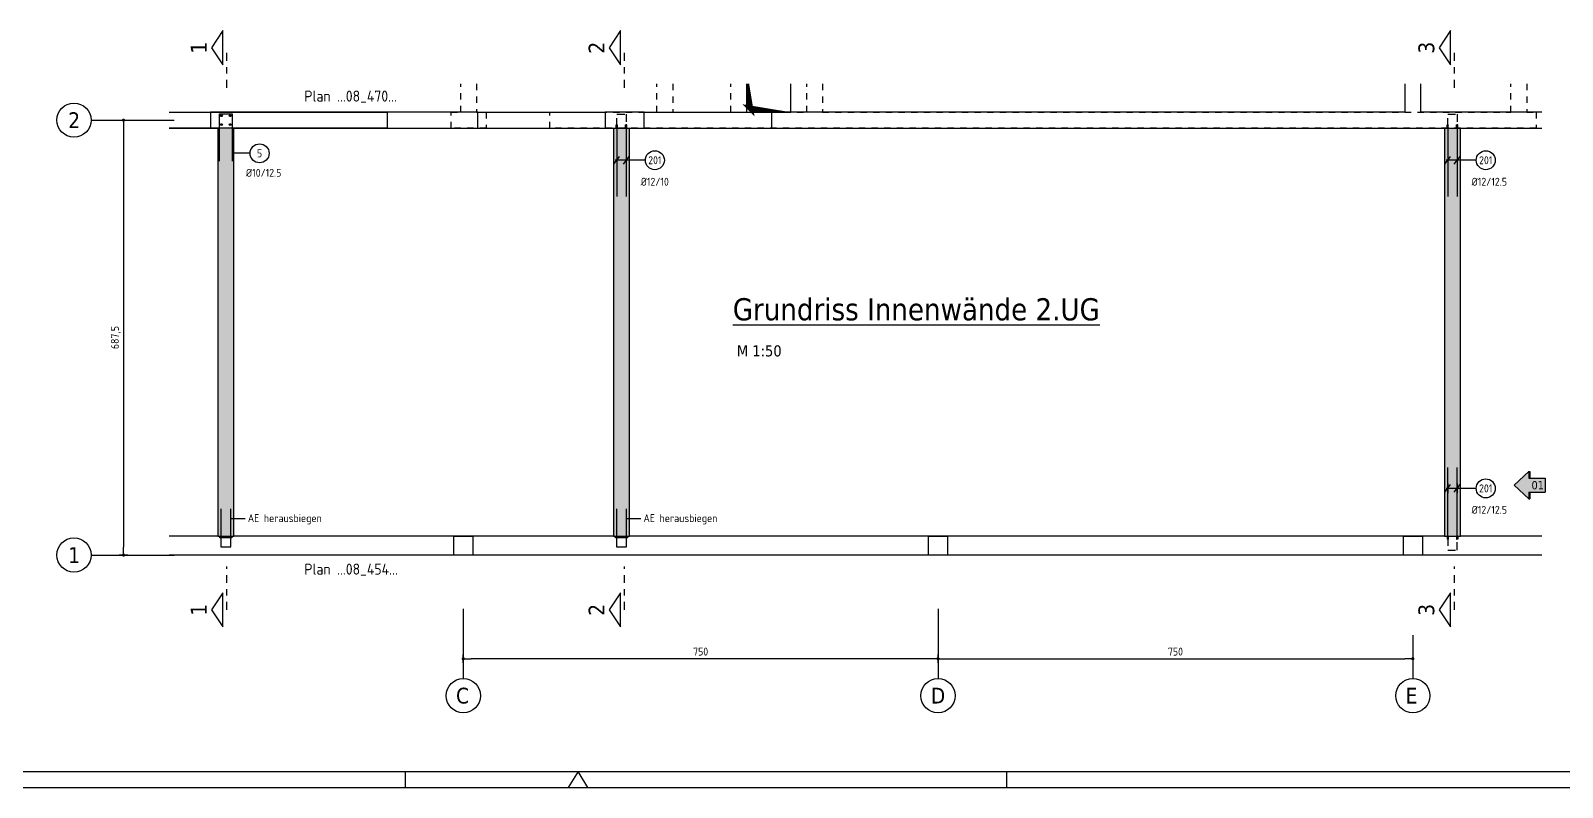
# Model space of a CAD drawing. Extents: x 17.4 to 82.2, y 0 to 32.7.
# Drawn here: x 34.53 to 58.72, y 0 to 11.96 of the extents above; entities that cross this region are included whole.
import ezdxf
from ezdxf.enums import TextEntityAlignment as Align

# ---------------------------------------------------------------- set-up
doc = ezdxf.new("R2010")
doc.units = 0
doc.header["$LTSCALE"] = 0.5
for name, pattern in [('AUSGEZOGEN', [1000.01, 1000, 0.01]), ('HIDDEN', [0.375, 0.25, -0.125]), ('PUNKT', [0.175, 0.05, -0.125]), ('STRICHPUNKT2', [0.55, 0.25, -0.125, 0.05, -0.125])]:
    doc.linetypes.add(name, pattern=pattern)
for name, color, linetype in [('ACHSEN', 150, 'Continuous'), ('AFU', 7, 'Continuous'), ('BETON', 7, 'Continuous'), ('DD', 7, 'Continuous'), ('DRUEBER', 7, 'Continuous'), ('grau_dunkel', 7, 'Continuous'), ('grau_hell', 7, 'Continuous'), ('grau_mittel', 7, 'Continuous'), ('HBT', 7, 'Continuous'), ('HILFE', 7, 'Continuous'), ('index', 7, 'Continuous'), ('LENTON', 7, 'Continuous'), ('MASSE', 7, 'Continuous'), ('OBJEKT', 7, 'Continuous'), ('RAHMEN', 7, 'Continuous'), ('RND', 7, 'Continuous'), ('SCHNITTE', 7, 'Continuous'), ('SFP_Achsen', 7, 'Continuous'), ('TEXT', 7, 'Continuous')]:
    doc.layers.add(name, color=color, linetype=linetype)
doc.styles.add('helv', font='tahoma.ttf')
doc.styles.add('txt', font='isocp.shx')
doc.linetypes.add('AFU_50K', pattern='A,0.15,["/",Standard,S=0.2,R=0,X=-0.01,Y=-0.1],0.07,["/",Standard,S=0.2,R=0,X=-0.01,Y=-0.1],0.15', length=0.37)
doc.dimstyles.new('DOT_I', dxfattribs={"dimscale": 0.5, "dimtxt": 0.25, "dimasz": 0.25, "dimexe": 0.1, "dimexo": 0.3, "dimgap": 0.1, "dimtad": 1, "dimdec": 3, "dimzin": 3, "dimtxsty": 'txt', "dimblk": 'DOT', "dimblk1": 'DOT', "dimblk2": 'DOT', "dimsah": 1, "dimcen": 0.1, "dimse1": 1, "dimse2": 1, "dimazin": 0, "dimtfac": 1, "dimtdec": 4, "dimtix": 1, "dimtmove": 2, "dimatfit": 3, "dimfxl": 0, "dimtvp": 1, "dimtolj": 1, "dimtzin": 0, "dimarcsym": 0})

# ---------------------------------------------------------------- blocks, each defined once
blk = doc.blocks.new('DOT')
at = {"layer": 'MASSE', "color": 7, "linetype": 'Continuous'}
for p, q in [((0, 0), (-1, 0)), ((0, 0.54), (0, -0.54))]:
    blk.add_line(p, q, dxfattribs=at)
at = {"layer": 'MASSE', "color": 7, "linetype": 'Continuous', "const_width": 0.2}
blk.add_lwpolyline([(-0.1, 0, 1), (0.1, 0, 1)], format="xyb", close=True, dxfattribs=at)
blk = doc.blocks.new('*D9')
at = {"layer": 'Defpoints', "color": 0, "linetype": 'AUSGEZOGEN', "transparency": 16777216}
for p in [(35.996, 10.547), (35.996, 3.672), (35.996, 3.672)]:
    blk.add_point(p, dxfattribs=at)
at = {"layer": 'MASSE', "color": 0, "linetype": 'AUSGEZOGEN', "lineweight": -2, "transparency": 16777216}
blk.add_line((35.996, 10.422), (35.996, 3.797), dxfattribs=at)
at = {"layer": 'MASSE', "color": 0, "linetype": 'AUSGEZOGEN', "lineweight": -2, "transparency": 16777216, "xscale": 0.125, "yscale": 0.125, "zscale": 0.125}
for p, rotation in [((35.996, 10.547), 90), ((35.996, 3.672), 270)]:
    blk.add_blockref('DOT', p, dxfattribs=dict(at, rotation=rotation))
at = {"layer": 'MASSE', "color": 0, "linetype": 'AUSGEZOGEN', "transparency": 16777216, "insert": (35.874, 7.11), "char_height": 0.125, "attachment_point": 5, "rotation": 90, "style": 'txt'}
blk.add_mtext('\\A1;687,5', dxfattribs=at)
blk = doc.blocks.new('*D10')
at = {"layer": 'Defpoints', "color": 0, "linetype": 'AUSGEZOGEN', "transparency": 16777216}
for p in [(41.362, 2.034), (41.362, 2.034), (48.862, 2.034)]:
    blk.add_point(p, dxfattribs=at)
at = {"layer": 'MASSE', "color": 0, "linetype": 'AUSGEZOGEN', "lineweight": -2, "transparency": 16777216}
blk.add_line((48.737, 2.034), (41.487, 2.034), dxfattribs=at)
at = {"layer": 'MASSE', "color": 0, "linetype": 'AUSGEZOGEN', "lineweight": -2, "transparency": 16777216, "xscale": 0.125, "yscale": 0.125, "zscale": 0.125, "rotation": 180}
blk.add_blockref('DOT', (41.362, 2.034), dxfattribs=at)
at = {"layer": 'MASSE', "color": 0, "linetype": 'AUSGEZOGEN', "lineweight": -2, "transparency": 16777216, "xscale": 0.125, "yscale": 0.125, "zscale": 0.125}
blk.add_blockref('DOT', (48.862, 2.034), dxfattribs=at)
at = {"layer": 'MASSE', "color": 0, "linetype": 'AUSGEZOGEN', "transparency": 16777216, "insert": (45.112, 2.146), "char_height": 0.125, "attachment_point": 5, "style": 'txt'}
blk.add_mtext('\\A1;750', dxfattribs=at)
blk = doc.blocks.new('*D11')
at = {"layer": 'Defpoints', "color": 0, "linetype": 'AUSGEZOGEN', "transparency": 16777216}
for p in [(48.862, 2.034), (56.362, 2.034), (56.362, 2.034)]:
    blk.add_point(p, dxfattribs=at)
at = {"layer": 'MASSE', "color": 0, "linetype": 'AUSGEZOGEN', "lineweight": -2, "transparency": 16777216}
blk.add_line((48.987, 2.034), (56.237, 2.034), dxfattribs=at)
at = {"layer": 'MASSE', "color": 0, "linetype": 'AUSGEZOGEN', "lineweight": -2, "transparency": 16777216, "xscale": 0.125, "yscale": 0.125, "zscale": 0.125, "rotation": 180}
blk.add_blockref('DOT', (48.862, 2.034), dxfattribs=at)
at = {"layer": 'MASSE', "color": 0, "linetype": 'AUSGEZOGEN', "lineweight": -2, "transparency": 16777216, "xscale": 0.125, "yscale": 0.125, "zscale": 0.125}
blk.add_blockref('DOT', (56.362, 2.034), dxfattribs=at)
at = {"layer": 'MASSE', "color": 0, "linetype": 'AUSGEZOGEN', "transparency": 16777216, "insert": (52.612, 2.146), "char_height": 0.125, "attachment_point": 5, "style": 'txt'}
blk.add_mtext('\\A1;750', dxfattribs=at)
blk = doc.blocks.new('SCHN-1')
at = {"layer": 'SCHNITTE', "color": 5, "linetype": 'Continuous'}
blk.add_lwpolyline([(0.54, 0.125), (0, 0.485), (-0.54, 0.125)], close=True, dxfattribs=at)
at = {"layer": 'SCHNITTE', "color": 6, "linetype": 'Continuous', "style": 'helv'}
blk.add_attdef('SCHN-1', text='', height=0.5, dxfattribs=at).set_placement((0, 0.635), align=Align.CENTER)
blk = doc.blocks.new('RND_HIN')
at = {"layer": 'RND', "color": 7, "linetype": 'Continuous'}
blk.add_circle((0, 0), 0.3, dxfattribs=at)
at = {"layer": 'RND', "color": 7, "linetype": 'Continuous', "style": 'txt'}
blk.add_attdef('POSI', text='', height=0.25, dxfattribs=at).set_placement((0, 0), align=Align.MIDDLE)
blk = doc.blocks.new('lei_gre')
at = {"layer": 'RND', "color": 7, "linetype": 'Continuous'}
for p, q in [((-0.09, -0.12), (0.09, 0.12)), ((0, 0.15), (0, -0.15))]:
    blk.add_line(p, q, dxfattribs=at)
blk = doc.blocks.new('A1-19-0')
at = {"layer": 'RAHMEN', "color": 5}
blk.add_line((2, 0.5), (102.6, 0.5), dxfattribs=at)
at = {"layer": 'RAHMEN', "color": 7}
for p, q in [((46.1, 0), (46.1, 0.5)), ((65.1, 0), (65.1, 0.5))]:
    blk.add_line(p, q, dxfattribs=at)
at = {"layer": 'RAHMEN', "color": 7, "linetype": 'Continuous'}
for p, q in [((51.55, 0.5), (51.24, 0)), ((51.86, 0), (51.55, 0.5))]:
    blk.add_line(p, q, dxfattribs=at)
at = {"layer": 'RAHMEN'}
blk.add_line((0, 0), (103.1, 0), dxfattribs=at)
blk = doc.blocks.new('hin_ind5')
at = {"layer": 'grau_hell', "linetype": 'AUSGEZOGEN'}
h = blk.add_hatch(color=9, dxfattribs=at)
h.dxf.hatch_style = 2
h.paths.add_polyline_path([(0, 0), (0.619, -0.577), (0.619, -0.3), (1.306, -0.3), (1.306, 0.3), (0.619, 0.3), (0.619, 0.577)])
h.paths.add_polyline_path([(0.34, -0.274), (1.311, -0.274), (1.311, 0.274), (0.34, 0.274)], flags=9)
at = {"layer": 'OBJEKT', "linetype": 'AUSGEZOGEN'}
for points in [[(0.619, 0.3), (0.66, 0.3), (0.66, 0.577), (0.619, 0.577)], [(0.619, -0.577), (0.66, -0.577), (0.66, -0.3), (0.619, -0.3)]]:
    blk.add_hatch(color=1, dxfattribs=at).paths.add_polyline_path(points)
at = {"layer": 'OBJEKT', "color": 1, "linetype": 'AUSGEZOGEN'}
for p, q in [((0, 0), (0.619, 0.577)), ((0, 0), (0.619, -0.577)), ((0.619, 0.577), (0.619, 0.3)), ((0.619, 0.577), (0.66, 0.577)), ((0.619, 0.3), (1.306, 0.3)), ((0.66, 0.577), (0.66, 0.3)), ((1.306, 0.3), (1.306, -0.3)), ((0.619, -0.3), (0.619, -0.577)), ((0.619, -0.3), (1.306, -0.3)), ((0.66, -0.3), (0.66, -0.577))]:
    blk.add_line(p, q, dxfattribs=at)
at = {"layer": 'OBJEKT', "color": 7, "linetype": 'AUSGEZOGEN'}
blk.add_line((0.619, -0.577), (0.66, -0.577), dxfattribs=at)
at = {"layer": 'index', "color": 1, "linetype": 'Continuous', "style": 'helv'}
blk.add_attdef('INDEX', text='', height=0.35, rotation=360, dxfattribs=at).set_placement((1.259, 0), align=Align.MIDDLE_RIGHT)

msp = doc.modelspace()

# ---------------------------------------------------------------- linework, layer by layer
at = {"color": 0, "linetype": 'ByBlock', "lineweight": -2}
msp.add_lwpolyline([(36.7174, 10.6721), (40.1623, 10.6721), (40.1623, 10.4221), (36.7174, 10.4221)], dxfattribs=at)
for points in [[(41.2123, 3.9721), (41.5123, 3.9721), (41.5123, 3.6721), (41.2123, 3.6721)], [(48.7123, 3.9721), (49.0123, 3.9721), (49.0123, 3.6721), (48.7123, 3.6721)], [(56.2123, 3.9721), (56.5123, 3.9721), (56.5123, 3.6721), (56.2123, 3.6721)]]:
    msp.add_lwpolyline(points, close=True, dxfattribs=at)
at = {"layer": 'ACHSEN', "color": 140, "linetype": 'AUSGEZOGEN'}
for p, q in [((35.4828, 10.5471), (36.7972, 10.5471)), ((35.4828, 3.6721), (36.7972, 3.6721)), ((41.3623, 2.8247), (41.3623, 1.7201)), ((48.8623, 2.8247), (48.8623, 1.7201)), ((56.3623, 2.4051), (56.3623, 1.7201))]:
    msp.add_line(p, q, dxfattribs=at)
at = {"layer": 'AFU', "color": 8, "linetype": 'AFU_50K'}
for p, q in [((43.7373, 10.4221), (43.9873, 10.4221)), ((56.8623, 10.4221), (57.1123, 10.4221)), ((37.4873, 3.9721), (37.7373, 3.9721)), ((43.7373, 3.9721), (43.9873, 3.9721)), ((56.8623, 3.9721), (57.1123, 3.9721))]:
    msp.add_line(p, q, dxfattribs=at)
at = {"layer": 'BETON', "color": 6, "linetype": 'AUSGEZOGEN', "lineweight": -2}
for points in [[(56.2373, 11.1223), (56.2373, 10.6721), (46.2323, 10.6721), (46.2323, 10.4221), (56.8623, 10.4221), (56.8623, 3.9721), (43.9873, 3.9721), (43.9873, 10.4221), (44.2223, 10.4221), (44.2223, 10.6721), (43.6023, 10.6721), (43.6023, 10.4221), (43.7373, 10.4221), (43.7373, 3.9721), (37.7373, 3.9721), (37.7373, 10.4221), (41.5923, 10.4221), (41.5923, 10.6721), (37.3673, 10.6721), (37.3673, 10.4221), (37.4873, 10.4221), (37.4873, 3.9721), (36.7174, 3.9721)], [(58.3999, 10.6721), (56.4873, 10.6721), (56.4873, 11.1223)], [(58.3999, 3.9721), (57.1123, 3.9721), (57.1123, 10.4221), (58.3999, 10.4221)], [(58.3999, 3.6721), (36.7174, 3.6721)]]:
    msp.add_lwpolyline(points, dxfattribs=at)
at = {"layer": 'DD', "color": 7, "linetype": 'AUSGEZOGEN'}
msp.add_lwpolyline([(45.8373, 11.1223), (45.8373, 10.6721), (46.5373, 10.6721), (46.5373, 11.1223)], dxfattribs=at)
at = {"layer": 'DRUEBER', "color": 7, "linetype": 'PUNKT', "lineweight": -2}
for points in [[(41.5723, 11.1223), (41.5723, 10.6721), (41.7223, 10.6721), (41.7223, 10.4221), (41.1723, 10.4221), (41.1723, 10.6721), (41.3223, 10.6721), (41.3223, 11.1223)], [(58.1623, 11.1223), (58.1623, 10.6721), (58.3123, 10.6721), (58.3123, 10.4221), (42.7323, 10.4221), (42.7323, 10.6721), (44.4223, 10.6721), (44.4223, 11.1223)], [(44.6723, 11.1223), (44.6723, 10.6721)], [(44.6723, 10.6721), (45.5873, 10.6721), (45.5873, 11.1223)], [(45.8373, 11.1223), (45.8373, 10.6721), (46.7873, 10.6721), (46.7873, 11.1223)], [(47.0373, 11.1223), (47.0373, 10.6721), (57.9123, 10.6721), (57.9123, 11.1223)]]:
    msp.add_lwpolyline(points, dxfattribs=at)
at = {"layer": 'grau_dunkel', "color": 21, "linetype": 'AUSGEZOGEN'}
msp.add_lwpolyline([(45.8577, 11.1223, 0.041, 0.1141, 0), (45.8942, 10.6768, 0, 0, 0), (45.8419, 10.729, 0.1141, 0, 0), (46.5373, 10.6721, 0, 0, 0)], format="xyseb", dxfattribs=at)
at = {"layer": 'grau_mittel', "color": 61}
for points in [[(37.4873, 10.4221), (37.7373, 10.4221), (37.4873, 3.9721), (37.7373, 3.9721)], [(43.7373, 10.4221), (43.9873, 10.4221), (43.7373, 3.9721), (43.9873, 3.9721)], [(56.8623, 10.4221), (57.1123, 10.4221), (56.8623, 3.9721), (57.1123, 3.9721)]]:
    msp.add_solid(points, dxfattribs=at)
at = {"layer": 'HBT', "color": 1, "linetype": 'AUSGEZOGEN'}
for points in [[(37.5353, 4.4021), (37.5353, 3.9721), (37.5353, 3.8021), (37.6893, 3.8021), (37.6893, 3.9721), (37.6893, 4.4021)], [(43.7853, 4.4021), (43.7853, 3.9721), (43.7853, 3.8021), (43.9393, 3.8021), (43.9393, 3.9721), (43.9393, 4.4021)]]:
    msp.add_lwpolyline(points, dxfattribs=at)
at = {"layer": 'HBT', "color": 102, "linetype": 'AUSGEZOGEN'}
for points in [[(37.5193, 3.9721), (37.7053, 3.9721), (37.7053, 3.9421), (37.5193, 3.9421)], [(43.7693, 3.9721), (43.9553, 3.9721), (43.9553, 3.9421), (43.7693, 3.9421)]]:
    msp.add_lwpolyline(points, close=True, dxfattribs=at)
at = {"layer": 'HILFE', "color": 102, "linetype": 'AUSGEZOGEN'}
for p, q in [((37.9151, 4.2435), (37.6893, 4.2435)), ((44.1651, 4.2435), (43.9393, 4.2435))]:
    msp.add_line(p, q, dxfattribs=at)
at = {"layer": 'LENTON', "color": 102}
for p, q in [((43.7775, 10.4706), (43.7788, 10.4719)), ((43.7775, 10.4251), (43.7775, 10.4706)), ((43.7786, 10.4245), (43.7775, 10.4251)), ((43.7775, 10.4232), (43.7786, 10.4238)), ((43.7775, 10.4221), (43.7775, 10.4232)), ((43.7824, 10.4221), (43.7775, 10.4221)), ((43.7788, 10.4719), (43.7799, 10.4719)), ((43.7873, 10.4719), (43.7799, 10.4719)), ((43.7812, 10.471), (43.78, 10.4719)), ((43.78, 10.4221), (43.7812, 10.4231)), ((43.783, 10.4534), (43.7812, 10.471)), ((43.7812, 10.4231), (43.783, 10.4407)), ((43.7934, 10.4231), (43.7812, 10.4231)), ((43.7934, 10.4231), (43.7812, 10.4231)), ((43.7922, 10.4221), (43.7824, 10.4221)), ((43.7916, 10.4534), (43.783, 10.4534)), ((43.7916, 10.4407), (43.783, 10.4407)), ((43.7947, 10.4719), (43.7873, 10.4719)), ((43.7934, 10.471), (43.7916, 10.4534)), ((43.7916, 10.4407), (43.7934, 10.4231)), ((43.7971, 10.4221), (43.7922, 10.4221)), ((43.7946, 10.4719), (43.7934, 10.471)), ((43.7934, 10.4231), (43.7946, 10.4221)), ((43.7958, 10.4719), (43.7947, 10.4719)), ((43.7958, 10.4719), (43.7971, 10.4706)), ((43.7971, 10.4251), (43.796, 10.4245)), ((43.796, 10.4238), (43.7971, 10.4232)), ((43.7971, 10.4251), (43.7971, 10.4706)), ((43.7971, 10.4221), (43.7971, 10.4232)), ((43.9275, 10.4706), (43.9288, 10.4719)), ((43.9275, 10.4251), (43.9275, 10.4706)), ((43.9286, 10.4245), (43.9275, 10.4251)), ((43.9275, 10.4232), (43.9286, 10.4238)), ((43.9275, 10.4221), (43.9275, 10.4232)), ((43.9324, 10.4221), (43.9275, 10.4221)), ((43.9288, 10.4719), (43.9299, 10.4719)), ((43.9373, 10.4719), (43.9299, 10.4719)), ((43.9312, 10.471), (43.93, 10.4719)), ((43.93, 10.4221), (43.9312, 10.4231)), ((43.933, 10.4534), (43.9312, 10.471)), ((43.9312, 10.4231), (43.933, 10.4407)), ((43.9434, 10.4231), (43.9312, 10.4231)), ((43.9434, 10.4231), (43.9312, 10.4231)), ((43.9422, 10.4221), (43.9324, 10.4221)), ((43.9416, 10.4534), (43.933, 10.4534)), ((43.9416, 10.4407), (43.933, 10.4407)), ((43.9447, 10.4719), (43.9373, 10.4719)), ((43.9434, 10.471), (43.9416, 10.4534)), ((43.9416, 10.4407), (43.9434, 10.4231)), ((43.9471, 10.4221), (43.9422, 10.4221)), ((43.9446, 10.4719), (43.9434, 10.471)), ((43.9434, 10.4231), (43.9446, 10.4221)), ((43.9458, 10.4719), (43.9447, 10.4719)), ((43.9458, 10.4719), (43.9471, 10.4706)), ((43.9471, 10.4251), (43.946, 10.4245)), ((43.946, 10.4238), (43.9471, 10.4232)), ((43.9471, 10.4251), (43.9471, 10.4706)), ((43.9471, 10.4221), (43.9471, 10.4232)), ((56.9025, 10.4706), (56.9038, 10.4719)), ((56.9025, 10.4251), (56.9025, 10.4706)), ((56.9036, 10.4245), (56.9025, 10.4251)), ((56.9025, 10.4232), (56.9036, 10.4238)), ((56.9025, 10.4221), (56.9025, 10.4232)), ((56.9074, 10.4221), (56.9025, 10.4221)), ((56.9038, 10.4719), (56.9049, 10.4719)), ((56.9123, 10.4719), (56.9049, 10.4719)), ((56.9062, 10.471), (56.905, 10.4719)), ((56.905, 10.4221), (56.9062, 10.4231)), ((56.908, 10.4534), (56.9062, 10.471)), ((56.9062, 10.4231), (56.908, 10.4407)), ((56.9184, 10.4231), (56.9062, 10.4231)), ((56.9184, 10.4231), (56.9062, 10.4231)), ((56.9172, 10.4221), (56.9074, 10.4221)), ((56.9166, 10.4534), (56.908, 10.4534)), ((56.9166, 10.4407), (56.908, 10.4407)), ((56.9197, 10.4719), (56.9123, 10.4719)), ((56.9184, 10.471), (56.9166, 10.4534)), ((56.9166, 10.4407), (56.9184, 10.4231)), ((56.9221, 10.4221), (56.9172, 10.4221)), ((56.9196, 10.4719), (56.9184, 10.471)), ((56.9184, 10.4231), (56.9196, 10.4221)), ((56.9208, 10.4719), (56.9197, 10.4719)), ((56.9208, 10.4719), (56.9221, 10.4706)), ((56.9221, 10.4251), (56.921, 10.4245)), ((56.921, 10.4238), (56.9221, 10.4232)), ((56.9221, 10.4251), (56.9221, 10.4706)), ((56.9221, 10.4221), (56.9221, 10.4232)), ((57.0525, 10.4706), (57.0538, 10.4719)), ((57.0525, 10.4251), (57.0525, 10.4706)), ((57.0536, 10.4245), (57.0525, 10.4251)), ((57.0525, 10.4232), (57.0536, 10.4238)), ((57.0525, 10.4221), (57.0525, 10.4232)), ((57.0574, 10.4221), (57.0525, 10.4221)), ((57.0538, 10.4719), (57.0549, 10.4719)), ((57.0623, 10.4719), (57.0549, 10.4719)), ((57.0562, 10.471), (57.055, 10.4719)), ((57.055, 10.4221), (57.0562, 10.4231)), ((57.058, 10.4534), (57.0562, 10.471)), ((57.0562, 10.4231), (57.058, 10.4407)), ((57.0684, 10.4231), (57.0562, 10.4231)), ((57.0684, 10.4231), (57.0562, 10.4231)), ((57.0672, 10.4221), (57.0574, 10.4221)), ((57.0666, 10.4534), (57.058, 10.4534)), ((57.0666, 10.4407), (57.058, 10.4407)), ((57.0697, 10.4719), (57.0623, 10.4719)), ((57.0684, 10.471), (57.0666, 10.4534)), ((57.0666, 10.4407), (57.0684, 10.4231)), ((57.0721, 10.4221), (57.0672, 10.4221)), ((57.0696, 10.4719), (57.0684, 10.471)), ((57.0684, 10.4231), (57.0696, 10.4221)), ((57.0708, 10.4719), (57.0697, 10.4719)), ((57.0708, 10.4719), (57.0721, 10.4706)), ((57.0721, 10.4251), (57.071, 10.4245)), ((57.071, 10.4238), (57.0721, 10.4232)), ((57.0721, 10.4251), (57.0721, 10.4706)), ((57.0721, 10.4221), (57.0721, 10.4232)), ((56.9025, 3.9721), (56.9025, 3.9711)), ((56.9074, 3.9721), (56.9025, 3.9721)), ((56.9025, 3.9711), (56.9036, 3.9705)), ((56.9036, 3.9698), (56.9025, 3.9692)), ((56.9025, 3.9692), (56.9025, 3.9237)), ((56.9025, 3.9237), (56.9038, 3.9223)), ((56.9038, 3.9223), (56.9049, 3.9223)), ((56.9123, 3.9223), (56.9049, 3.9223)), ((56.905, 3.9721), (56.9062, 3.9712)), ((56.9062, 3.9233), (56.905, 3.9223)), ((56.9184, 3.9712), (56.9062, 3.9712)), ((56.9062, 3.9712), (56.908, 3.9536)), ((56.9184, 3.9712), (56.9062, 3.9712)), ((56.908, 3.9409), (56.9062, 3.9233)), ((56.9172, 3.9721), (56.9074, 3.9721)), ((56.9166, 3.9536), (56.908, 3.9536)), ((56.9166, 3.9409), (56.908, 3.9409)), ((56.9197, 3.9223), (56.9123, 3.9223)), ((56.9166, 3.9536), (56.9184, 3.9712)), ((56.9184, 3.9233), (56.9166, 3.9409)), ((56.9221, 3.9721), (56.9172, 3.9721)), ((56.9184, 3.9712), (56.9196, 3.9721)), ((56.9196, 3.9223), (56.9184, 3.9233)), ((56.9208, 3.9223), (56.9197, 3.9223)), ((56.9208, 3.9223), (56.9221, 3.9237)), ((56.921, 3.9705), (56.9221, 3.9711)), ((56.9221, 3.9692), (56.921, 3.9698)), ((56.9221, 3.9721), (56.9221, 3.9711)), ((56.9221, 3.9692), (56.9221, 3.9237)), ((57.0525, 3.9721), (57.0525, 3.9711)), ((57.0574, 3.9721), (57.0525, 3.9721)), ((57.0525, 3.9711), (57.0536, 3.9705)), ((57.0536, 3.9698), (57.0525, 3.9692)), ((57.0525, 3.9692), (57.0525, 3.9237)), ((57.0525, 3.9237), (57.0538, 3.9223)), ((57.0538, 3.9223), (57.0549, 3.9223)), ((57.0623, 3.9223), (57.0549, 3.9223)), ((57.055, 3.9721), (57.0562, 3.9712)), ((57.0562, 3.9233), (57.055, 3.9223)), ((57.0684, 3.9712), (57.0562, 3.9712)), ((57.0562, 3.9712), (57.058, 3.9536)), ((57.0684, 3.9712), (57.0562, 3.9712)), ((57.058, 3.9409), (57.0562, 3.9233)), ((57.0672, 3.9721), (57.0574, 3.9721)), ((57.0666, 3.9536), (57.058, 3.9536)), ((57.0666, 3.9409), (57.058, 3.9409)), ((57.0697, 3.9223), (57.0623, 3.9223)), ((57.0666, 3.9536), (57.0684, 3.9712)), ((57.0684, 3.9233), (57.0666, 3.9409)), ((57.0721, 3.9721), (57.0672, 3.9721)), ((57.0684, 3.9712), (57.0696, 3.9721)), ((57.0696, 3.9223), (57.0684, 3.9233)), ((57.0708, 3.9223), (57.0697, 3.9223)), ((57.0708, 3.9223), (57.0721, 3.9237)), ((57.071, 3.9705), (57.0721, 3.9711)), ((57.0721, 3.9692), (57.071, 3.9698)), ((57.0721, 3.9721), (57.0721, 3.9711)), ((57.0721, 3.9692), (57.0721, 3.9237))]:
    msp.add_line(p, q, dxfattribs=at)
at = {"layer": 'LENTON', "color": 102, "linetype": 'AUSGEZOGEN'}
for p, q in [((43.7934, 10.471), (43.7812, 10.471)), ((43.9434, 10.471), (43.9312, 10.471)), ((56.9184, 10.471), (56.9062, 10.471)), ((57.0684, 10.471), (57.0562, 10.471)), ((56.9184, 3.9233), (56.9062, 3.9233)), ((57.0684, 3.9233), (57.0562, 3.9233))]:
    msp.add_line(p, q, dxfattribs=at)
at = {"layer": 'LENTON', "color": 102}
for centre, start, end in [((43.7784, 10.4241), 297.50006, 62.49994), ((43.7962, 10.4241), 117.50004, 242.49996), ((43.9284, 10.4241), 297.50006, 62.49994), ((43.9462, 10.4241), 117.50004, 242.49996), ((56.9034, 10.4241), 297.50006, 62.49994), ((56.9212, 10.4241), 117.50004, 242.49996), ((57.0534, 10.4241), 297.50006, 62.49994), ((57.0712, 10.4241), 117.50004, 242.49996), ((56.9034, 3.9701), 297.50006, 62.49994), ((56.9212, 3.9701), 117.50004, 242.49996), ((57.0534, 3.9701), 297.50006, 62.49994), ((57.0712, 3.9701), 117.50004, 242.49996)]:
    msp.add_arc(centre, 0.00041, start, end, dxfattribs=at)
at = {"layer": 'OBJEKT', "color": 7, "linetype": 'AUSGEZOGEN'}
for p, q in [((36.7174, 10.6721), (37.3673, 10.6721)), ((41.5923, 10.6721), (43.6023, 10.6721)), ((44.2223, 10.6721), (46.2323, 10.6721)), ((36.7174, 10.4221), (37.3673, 10.4221)), ((41.5923, 10.4221), (43.6023, 10.4221)), ((44.2223, 10.4221), (46.2323, 10.4221))]:
    msp.add_line(p, q, dxfattribs=at)
at = {"layer": 'RND', "color": 102, "linetype": 'AUSGEZOGEN'}
for p, q in [((37.9954, 10.0222), (37.7123, 10.0222)), ((44.2386, 9.9127), (43.7635, 9.9127)), ((57.3636, 9.9127), (56.8885, 9.9127)), ((57.3636, 4.7263), (56.8885, 4.7263))]:
    msp.add_line(p, q, dxfattribs=at)
at = {"layer": 'RND', "color": 1, "linetype": 'AUSGEZOGEN'}
for points in [[(37.5123, 9.8971), (37.5123, 10.6471), (37.7123, 10.6471), (37.7123, 9.8971)], [(43.7873, 10.4407), (43.7873, 9.3407)], [(43.9373, 10.4407), (43.9373, 9.3407)], [(56.9123, 10.4407), (56.9123, 9.3407)], [(57.0623, 10.4407), (57.0623, 9.3407)], [(56.9123, 3.9536), (56.9123, 5.0536)], [(57.0623, 3.9536), (57.0623, 5.0536)]]:
    msp.add_lwpolyline(points, dxfattribs=at)
at = {"layer": 'RND', "color": 1, "linetype": 'HIDDEN'}
for points in [[(43.7873, 10.4534), (43.7873, 10.6434), (43.9373, 10.6434), (43.9373, 10.4534)], [(56.9123, 10.4534), (56.9123, 10.6434), (57.0623, 10.6434), (57.0623, 10.4534)], [(56.9123, 3.9409), (56.9123, 3.7509), (57.0623, 3.7509), (57.0623, 3.9409)]]:
    msp.add_lwpolyline(points, dxfattribs=at)
at = {"layer": 'RND', "color": 7, "linetype": 'AUSGEZOGEN'}
for centre in [(37.5452, 10.6162), (37.5452, 10.476), (37.6807, 10.6162), (37.6807, 10.476)]:
    msp.add_circle(centre, 0.014, dxfattribs=at)
at = {"layer": 'SCHNITTE', "color": 5, "linetype": 'STRICHPUNKT2'}
for p, q in [((37.6262, 11.0593), (37.6262, 11.6918)), ((43.91, 11.0593), (43.91, 11.6918)), ((57.0177, 11.0593), (57.0177, 11.6918)), ((37.6262, 2.8058), (37.6262, 3.4907)), ((43.91, 2.8058), (43.91, 3.4907)), ((57.0177, 2.8058), (57.0177, 3.4907))]:
    msp.add_line(p, q, dxfattribs=at)
at = {"layer": 'SFP_Achsen', "color": 7, "linetype": 'AUSGEZOGEN'}
for centre in [(35.2123, 10.5471), (35.2123, 3.6721), (41.3623, 1.4496), (48.8623, 1.4496), (56.3623, 1.4496)]:
    msp.add_circle(centre, 0.2705, dxfattribs=at)

# ---------------------------------------------------------------- block references
at = {"layer": 'RAHMEN', "color": 5, "linetype": 'AUSGEZOGEN', "xscale": 0.5, "yscale": 0.5, "zscale": 0.5}
msp.add_blockref('A1-19-0', (17.4, 0), dxfattribs=at)
at = {"layer": 'RND', "color": 7, "linetype": 'AUSGEZOGEN', "xscale": 0.5, "yscale": 0.5, "zscale": 0.5}
for p, values in [((38.1454, 10.0222), {'POSI': '5'}), ((44.3886, 9.9127), {'POSI': '201'}), ((57.5136, 9.9127), {'POSI': '201'}), ((57.5136, 4.7263), {'POSI': '201'})]:
    msp.add_blockref('RND_HIN', p, dxfattribs=at).add_auto_attribs(values)
for p in [(43.7873, 9.9127), (43.9373, 9.9127), (56.9123, 9.9127), (57.0623, 9.9127), (56.9123, 4.7263), (57.0623, 4.7263)]:
    msp.add_blockref('lei_gre', p, dxfattribs=at)
at = {"layer": 'SCHNITTE', "color": 5, "linetype": 'STRICHPUNKT2', "xscale": 0.5, "yscale": 0.5, "zscale": 0.5, "rotation": 90}
for p, values in [((37.6262, 11.6918), {'SCHN-1': '1'}), ((43.91, 11.6918), {'SCHN-1': '2'}), ((57.0177, 11.6918), {'SCHN-1': '3'}), ((37.6262, 2.8058), {'SCHN-1': '1'}), ((43.91, 2.8058), {'SCHN-1': '2'}), ((57.0177, 2.8058), {'SCHN-1': '3'})]:
    msp.add_blockref('SCHN-1', p, dxfattribs=at).add_auto_attribs(values)
at = {"layer": 'TEXT', "color": 1, "linetype": 'AUSGEZOGEN', "xscale": 0.375, "yscale": 0.375, "zscale": 0.375}
msp.add_blockref('hin_ind5', (57.9613, 4.7766), dxfattribs=at).add_auto_attribs({'INDEX': '01'})

# ---------------------------------------------------------------- texts
at = {"layer": 'SFP_Achsen', "color": 6, "linetype": 'AUSGEZOGEN', "style": 'helv'}
for s, p in [('2', (35.1217, 10.4209)), ('1', (35.1217, 3.5459)), ('C', (41.2482, 1.3252)), ('D', (48.7482, 1.3252)), ('E', (56.2482, 1.3252))]:
    msp.add_text(s, height=0.25, dxfattribs=at).set_placement(p)
at = {"layer": 'TEXT', "color": 1, "linetype": 'AUSGEZOGEN'}
for s, style, p in [('Plan ...08_470...', 'txt', (38.852, 10.8392)), ('M 1:50', 'helv', (45.6844, 6.812)), ('Plan ...08_454...', 'txt', (38.852, 3.3624))]:
    msp.add_text(s, height=0.175, dxfattribs=dict(at, style=style)).set_placement(p)
at = {"layer": 'TEXT', "color": 7, "linetype": 'AUSGEZOGEN', "style": 'txt'}
for s, p in [('%%C10/12.5', (37.93, 9.6516)), ('%%C12/10', (44.1658, 9.5107)), ('%%C12/12.5', (57.2908, 9.5107)), ('%%C12/12.5', (57.2908, 4.3243)), ('AE herausbiegen', (37.9594, 4.1935)), ('AE herausbiegen', (44.2094, 4.1935))]:
    msp.add_text(s, height=0.125, dxfattribs=at).set_placement(p)
at = {"layer": 'TEXT', "color": 5, "linetype": 'AUSGEZOGEN', "style": 'helv'}
msp.add_text('%%UGrundriss Innenwände 2.UG', height=0.35, dxfattribs=at).set_placement((45.6201, 7.3821))

# ---------------------------------------------------------------- dimensions: what is measured, and where the dimension line sits
at = {"layer": 'MASSE', "color": 7, "linetype": 'AUSGEZOGEN'}
dim = msp.add_linear_dim(base=(35.9958, 3.6721), p1=(35.9958, 10.5471), p2=(35.9958, 3.6721), angle=90, dimstyle='DOT_I', override={"dimdec": 1, "dimlfac": 100}, dxfattribs=at)
dim.commit()
dim.dimension.update_dxf_attribs({"geometry": '*D9', "text_midpoint": (35.874, 7.1096)})
for base, p2, picture, middle in [((41.3623, 2.0336), (41.3623, 2.0336), '*D10', (45.1123, 2.1461)), ((56.3623, 2.0336), (56.3623, 2.0336), '*D11', (52.6123, 2.1461))]:
    dim = msp.add_linear_dim(base=base, p1=(48.8623, 2.0336), p2=p2, dimstyle='DOT_I', override={"dimdec": 0, "dimlfac": 100}, dxfattribs=at)
    dim.commit()
    dim.dimension.update_dxf_attribs({"geometry": picture, "text_midpoint": middle})

doc.saveas('drawing.dxf')
